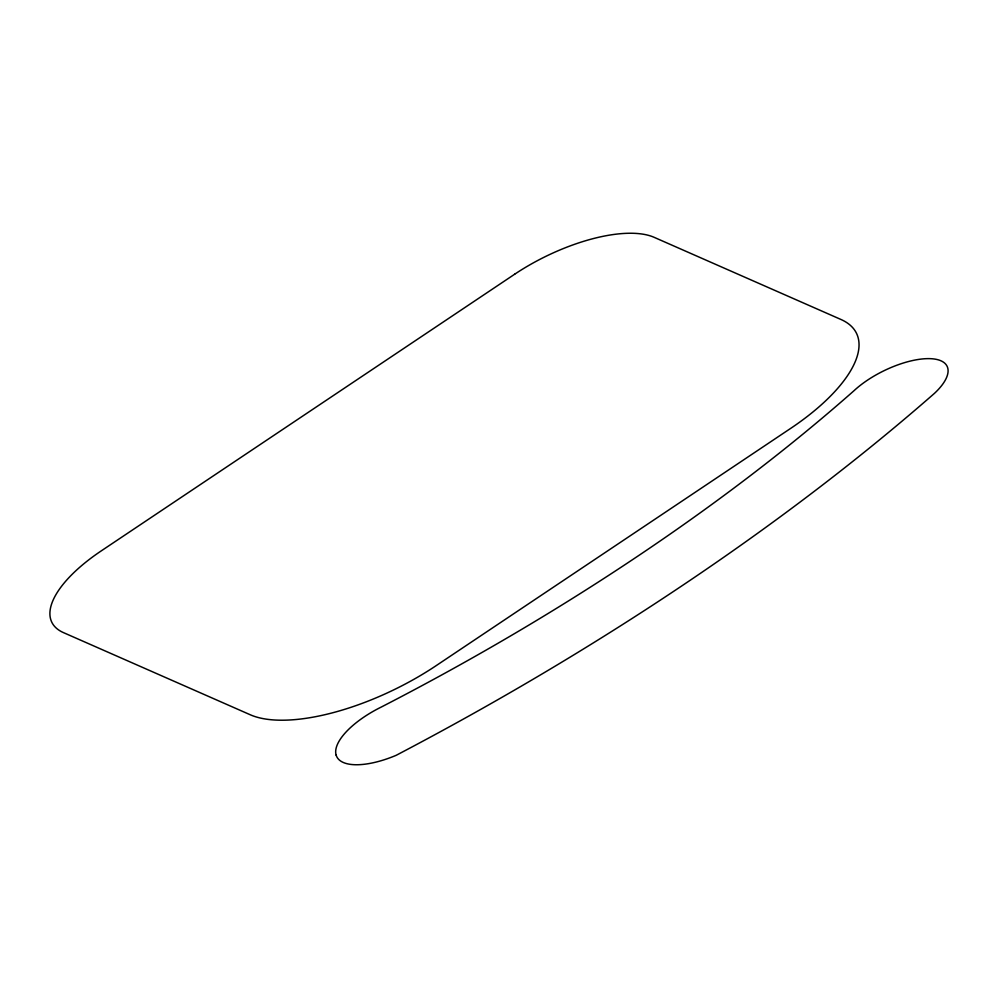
<?xml version="1.0" encoding="UTF-8"?>
<svg xmlns="http://www.w3.org/2000/svg" width="998" height="998" viewBox="0 0 998 998"><rect width="100%" height="100%" fill="white"/><g stroke="black" fill="none" stroke-linecap="round" stroke-linejoin="round"><path stroke-width="1.5" d="M514.644 274.238L101.16 550.946A111.576 44.848 -26 0 0 63.498 632.632L250.236 714.755A148.777 59.805 -26 0 0 436.288 665.566L790.69 428.379A148.777 59.805 -26 0 0 840.915 319.46L654.177 237.337A111.576 44.848 -26 0 0 514.644 274.238M336.151 755.149A62.375 25.075 -26 0 0 396.131 755.336A1316.649 529.227 -26 0 0 934.465 393.349A58.807 23.64 -26 0 0 930.049 358.656A58.807 23.64 -26 0 0 854.001 390.717A1100.981 442.538 -26 0 1 381.461 706.958A62.375 25.075 -26 0 0 336.151 755.149"/></g></svg>
